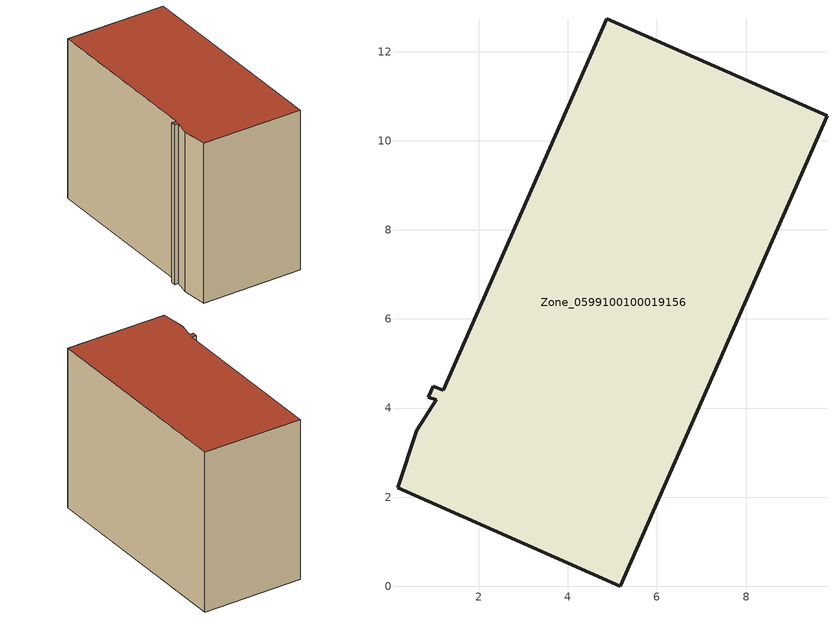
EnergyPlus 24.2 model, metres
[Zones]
Zone_0599100100019156
 floor ground (C_G): 1.04,4.18 0.87,4.25 0.98,4.5 1.21,4.39 4.88,12.74 9.82,10.56 5.17,0 0.17,2.21 0.6,3.5 z0
 wall outside (C_F): 5.17,0 9.82,10.56 4.88,12.74 1.21,4.39 0.98,4.5 0.87,4.25 1.04,4.18 0.6,3.5 0.17,2.21 5.17,0 z0:8.73
 roof outside (C_R): 1.04,4.18 0.6,3.5 0.17,2.21 5.17,0 9.82,10.56 4.88,12.74 1.21,4.39 0.98,4.5 0.87,4.25 z8.73
[BUILDING]
Pand.0599100100019156: North Axis=0; Terrain=City; Loads Convergence Tolerance Value=0.04; Temperature Convergence Tolerance Value=0.4; Solar Distribution=FullExterior; Maximum Number of Warmup Days=25; Minimum Number of Warmup Days=1
[Site:Location]
Rotterdam.The.Hague.AP_ZH_NLD Design_Conditions: Latitude=51.96; Longitude=4.45; Time Zone=1; Elevation=-4.5
[SITE:GROUNDTEMPERATURE:BUILDINGSURFACE]
18, 18, 18, 18, 18, 18, 18, 18, 18, 18, 18, 18
[MATERIAL] Thermal Absorptance=0.9; Solar Absorptance=0.7; Visible Absorptance=0.7
Name | Roughness | Thickness | Conductivity | Density | Specific Heat
G.TI.2015-2018 | MediumSmooth | 0.15 | 0.0428571 | 540 | 1210
F.TI.2015-2018 | Rough | 0.3 | 0.0666667 | 1920 | 840
R.TI.2015-2018 | MediumRough | 0.2 | 0.0333333 | 1500 | 1000
[CONSTRUCTION]
C_G: G.TI.2015-2018
C_F: F.TI.2015-2018
C_R: R.TI.2015-2018
[ZONE]
Zone_0599100100019156: Type=1; Multiplier=1; Ceiling Height=Autocalculate; Volume=Autocalculate; Floor Area=autocalculate; Part of Total Floor Area=Yes
[ZONEINFILTRATION:DESIGNFLOWRATE]
Infil_Zone_0599100100019156: Zone or ZoneList or Space or SpaceList=Zone_0599100100019156; Schedule=AlwaysOn; Design Flow Rate Calculation Method=Flow/Area; Flow Rate per Floor Area=0.0015; Constant Term Coefficient=1; Temperature Term Coefficient=0; Velocity Term Coefficient=0; Velocity Squared Term Coefficient=0
[HVACTEMPLATE:ZONE:IDEALLOADSAIRSYSTEM]
Zone_0599100100019156: Maximum Heating Supply Air Temperature=50; Minimum Cooling Supply Air Temperature=13; Maximum Heating Supply Air Humidity Ratio=0.0156; Minimum Cooling Supply Air Humidity Ratio=0.0077; Heating Limit=NoLimit; Cooling Limit=NoLimit; Dehumidification Control Type=ConstantSensibleHeatRatio; Cooling Sensible Heat Ratio=0.7; Dehumidification Setpoint=60; Humidification Control Type=None; Humidification Setpoint=30; Outdoor Air Method=None; Outdoor Air Flow Rate per Person=0.00944; Outdoor Air Flow Rate per Zone Floor Area=0; Outdoor Air Flow Rate per Zone=0; Demand Controlled Ventilation Type=None; Outdoor Air Economizer Type=NoEconomizer; Heat Recovery Type=None; Sensible Heat Recovery Effectiveness=0.7; Latent Heat Recovery Effectiveness=0.65
[ZONECONTROL:THERMOSTAT]
ThermostatControl_Zone_0599100100019156: Zone or ZoneList=Zone_0599100100019156; Control Type Schedule=DualSetpointControlType; Control 1=Thermostat_Zone_0599100100019156; Temperature Difference Between Cutout And Setpoint=0
[THERMOSTATSETPOINT:DUALSETPOINT]
Thermostat_Zone_0599100100019156: Heating Setpoint Temperature Schedule=HeatingSetpoint_Zone_0599100100019156; Cooling Setpoint Temperature Schedule=CoolingSetpoint_Zone_0599100100019156
[SCHEDULE:COMPACT]
HeatingSetpoint_Zone_0599100100019156: Through: 12/31, For: AllDays, Until: 24:00, 21
CoolingSetpoint_Zone_0599100100019156: Through: 12/31, For: AllDays, Until: 24:00, 24
DualSetpointControlType: Through: 12/31, For: AllDays, Until: 24:00, 4
AlwaysOn: Through: 12/31, For: AllDays, Until: 24:00, 1
